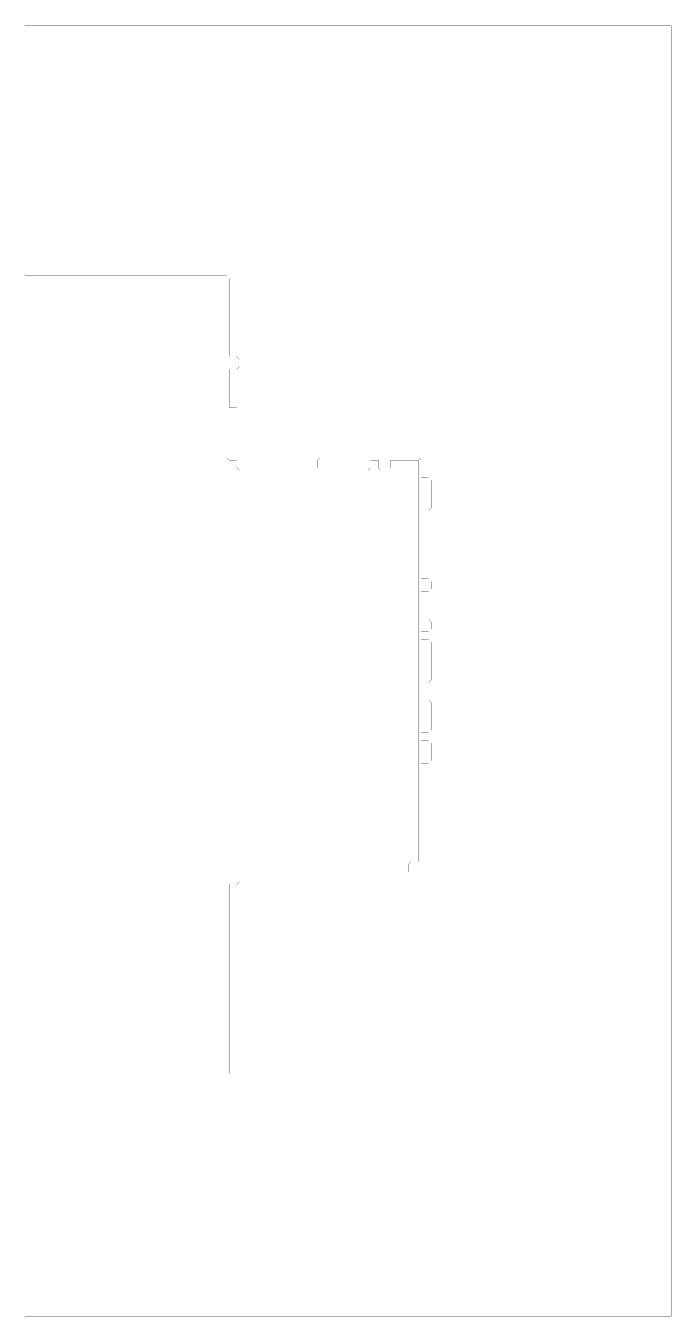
# Model space of a CAD drawing. Header units: metres. Extents: x 0 to 4990, y -4990 to 0.
# Drawn here: x 2495 to 4990, y -4990 to 0 of the extents above; entities that cross this region are included whole.
import ezdxf

# ---------------------------------------------------------------- set-up
doc = ezdxf.new("R2010")
doc.units = ezdxf.units.M
doc.layers.add('conductor', color=1, linetype='Continuous')
doc.layers.add('substrate', color=5, linetype='Continuous')

msp = doc.modelspace()

# ---------------------------------------------------------------- linework, layer by layer
at = {"layer": 'conductor', "const_width": 0.5}
msp.add_lwpolyline([(2490.234375, -4052.734375), (2500, -4052.734375), (2509.765625, -4052.734375), (2519.53125, -4052.734375), (2529.296875, -4052.734375), (2539.0625, -4052.734375), (2548.828125, -4052.734375), (2558.59375, -4052.734375), (2568.359375, -4052.734375), (2578.125, -4052.734375), (2587.890625, -4052.734375), (2597.65625, -4052.734375), (2607.421875, -4052.734375), (2617.1875, -4052.734375), (2626.953125, -4052.734375), (2636.71875, -4052.734375), (2646.484375, -4052.734375), (2656.25, -4052.734375), (2666.015625, -4052.734375), (2675.78125, -4052.734375), (2685.546875, -4052.734375), (2695.3125, -4052.734375), (2705.078125, -4052.734375), (2714.84375, -4052.734375), (2724.609375, -4052.734375), (2734.375, -4052.734375), (2744.140625, -4052.734375), (2753.90625, -4052.734375), (2763.671875, -4052.734375), (2773.4375, -4052.734375), (2783.203125, -4052.734375), (2792.96875, -4052.734375), (2802.734375, -4052.734375), (2812.5, -4052.734375), (2822.265625, -4052.734375), (2832.03125, -4052.734375), (2841.796875, -4052.734375), (2851.5625, -4052.734375), (2861.328125, -4052.734375), (2871.09375, -4052.734375), (2880.859375, -4052.734375), (2890.625, -4052.734375), (2900.390625, -4052.734375), (2910.15625, -4052.734375), (2919.921875, -4052.734375), (2929.6875, -4052.734375), (2939.453125, -4052.734375), (2949.21875, -4052.734375), (2958.984375, -4052.734375), (2968.75, -4052.734375), (2978.515625, -4052.734375), (2988.28125, -4052.734375), (2998.046875, -4052.734375), (3007.8125, -4052.734375), (3017.578125, -4052.734375), (3027.34375, -4052.734375), (3037.109375, -4052.734375), (3046.875, -4052.734375), (3056.640625, -4052.734375), (3066.40625, -4052.734375), (3076.171875, -4052.734375), (3085.9375, -4052.734375), (3095.703125, -4052.734375), (3105.46875, -4052.734375), (3115.234375, -4052.734375), (3125, -4052.734375), (3134.765625, -4052.734375), (3144.53125, -4052.734375), (3154.296875, -4052.734375), (3164.0625, -4052.734375), (3173.828125, -4052.734375), (3183.59375, -4052.734375), (3193.359375, -4052.734375), (3203.125, -4052.734375), (3212.890625, -4052.734375), (3222.65625, -4052.734375), (3232.421875, -4052.734375), (3242.1875, -4052.734375), (3251.953125, -4052.734375), (3261.71875, -4052.734375), (3271.484375, -4052.734375), (3271.484375, -4042.96875), (3271.484375, -4033.203125), (3271.484375, -4023.4375), (3271.484375, -4013.671875), (3271.484375, -4003.90625), (3271.484375, -3994.140625), (3271.484375, -3984.375), (3271.484375, -3974.609375), (3271.484375, -3964.84375), (3271.484375, -3955.078125), (3271.484375, -3945.3125), (3271.484375, -3935.546875), (3271.484375, -3925.78125), (3271.484375, -3916.015625), (3271.484375, -3906.25), (3271.484375, -3896.484375), (3271.484375, -3886.71875), (3271.484375, -3876.953125), (3271.484375, -3867.1875), (3271.484375, -3857.421875), (3271.484375, -3847.65625), (3271.484375, -3837.890625), (3271.484375, -3828.125), (3271.484375, -3818.359375), (3271.484375, -3808.59375), (3271.484375, -3798.828125), (3271.484375, -3789.0625), (3271.484375, -3779.296875), (3271.484375, -3769.53125), (3271.484375, -3759.765625), (3271.484375, -3750), (3271.484375, -3740.234375), (3271.484375, -3730.46875), (3271.484375, -3720.703125), (3271.484375, -3710.9375), (3271.484375, -3701.171875), (3271.484375, -3691.40625), (3271.484375, -3681.640625), (3271.484375, -3671.875), (3271.484375, -3662.109375), (3271.484375, -3652.34375), (3271.484375, -3642.578125), (3271.484375, -3632.8125), (3271.484375, -3623.046875), (3271.484375, -3613.28125), (3271.484375, -3603.515625), (3271.484375, -3593.75), (3271.484375, -3583.984375), (3271.484375, -3574.21875), (3271.484375, -3564.453125), (3271.484375, -3554.6875), (3271.484375, -3544.921875), (3271.484375, -3535.15625), (3271.484375, -3525.390625), (3271.484375, -3515.625), (3271.484375, -3505.859375), (3271.484375, -3496.09375), (3271.484375, -3486.328125), (3271.484375, -3476.5625), (3271.484375, -3466.796875), (3271.484375, -3457.03125), (3271.484375, -3447.265625), (3271.484375, -3437.5), (3271.484375, -3427.734375), (3271.484375, -3417.96875), (3271.484375, -3408.203125), (3271.484375, -3398.4375), (3271.484375, -3388.671875), (3271.484375, -3378.90625), (3271.484375, -3369.140625), (3271.484375, -3359.375), (3271.484375, -3349.609375), (3271.484375, -3339.84375), (3271.484375, -3330.078125), (3271.484375, -3320.3125), (3271.484375, -3310.546875), (3271.484375, -3300.78125), (3271.484375, -3291.015625), (3271.484375, -3281.25), (3281.25, -3271.484375), (3291.015625, -3271.484375), (3300.78125, -3271.484375), (3310.546875, -3271.484375), (3320.3125, -3271.484375), (3330.078125, -3271.484375), (3339.84375, -3271.484375), (3349.609375, -3271.484375), (3359.375, -3271.484375), (3369.140625, -3271.484375), (3378.90625, -3271.484375), (3388.671875, -3271.484375), (3398.4375, -3271.484375), (3408.203125, -3271.484375), (3417.96875, -3271.484375), (3427.734375, -3271.484375), (3437.5, -3271.484375), (3447.265625, -3271.484375), (3457.03125, -3271.484375), (3466.796875, -3271.484375), (3476.5625, -3271.484375), (3486.328125, -3271.484375), (3496.09375, -3271.484375), (3505.859375, -3271.484375), (3515.625, -3271.484375), (3525.390625, -3271.484375), (3535.15625, -3271.484375), (3544.921875, -3271.484375), (3554.6875, -3271.484375), (3564.453125, -3271.484375), (3574.21875, -3271.484375), (3583.984375, -3271.484375), (3593.75, -3271.484375), (3603.515625, -3271.484375), (3613.28125, -3271.484375), (3623.046875, -3271.484375), (3632.8125, -3271.484375), (3642.578125, -3271.484375), (3652.34375, -3271.484375), (3662.109375, -3271.484375), (3671.875, -3271.484375), (3681.640625, -3271.484375), (3691.40625, -3271.484375), (3701.171875, -3271.484375), (3710.9375, -3271.484375), (3720.703125, -3271.484375), (3730.46875, -3271.484375), (3740.234375, -3271.484375), (3750, -3271.484375), (3759.765625, -3271.484375), (3769.53125, -3271.484375), (3779.296875, -3271.484375), (3789.0625, -3271.484375), (3798.828125, -3271.484375), (3808.59375, -3271.484375), (3818.359375, -3271.484375), (3828.125, -3271.484375), (3837.890625, -3271.484375), (3847.65625, -3271.484375), (3857.421875, -3271.484375), (3867.1875, -3271.484375), (3876.953125, -3271.484375), (3886.71875, -3271.484375), (3896.484375, -3271.484375), (3906.25, -3271.484375), (3916.015625, -3271.484375), (3925.78125, -3271.484375), (3935.546875, -3271.484375), (3945.3125, -3271.484375), (3955.078125, -3271.484375), (3964.84375, -3271.484375), (3974.609375, -3271.484375), (3974.609375, -3261.71875), (3974.609375, -3251.953125), (3974.609375, -3242.1875), (3984.375, -3232.421875), (3994.140625, -3232.421875), (4003.90625, -3232.421875), (4013.671875, -3232.421875), (4013.671875, -3222.65625), (4013.671875, -3212.890625), (4013.671875, -3203.125), (4013.671875, -3193.359375), (4013.671875, -3183.59375), (4013.671875, -3173.828125), (4013.671875, -3164.0625), (4013.671875, -3154.296875), (4013.671875, -3144.53125), (4013.671875, -3134.765625), (4013.671875, -3125), (4013.671875, -3115.234375), (4013.671875, -3105.46875), (4013.671875, -3095.703125), (4013.671875, -3085.9375), (4013.671875, -3076.171875), (4013.671875, -3066.40625), (4013.671875, -3056.640625), (4013.671875, -3046.875), (4013.671875, -3037.109375), (4013.671875, -3027.34375), (4013.671875, -3017.578125), (4013.671875, -3007.8125), (4013.671875, -2998.046875), (4013.671875, -2988.28125), (4013.671875, -2978.515625), (4013.671875, -2968.75), (4013.671875, -2958.984375), (4013.671875, -2949.21875), (4013.671875, -2939.453125), (4013.671875, -2929.6875), (4013.671875, -2919.921875), (4013.671875, -2910.15625), (4013.671875, -2900.390625), (4013.671875, -2890.625), (4013.671875, -2880.859375), (4013.671875, -2871.09375), (4013.671875, -2861.328125), (4013.671875, -2851.5625), (4013.671875, -2841.796875), (4013.671875, -2832.03125), (4013.671875, -2822.265625), (4013.671875, -2812.5), (4013.671875, -2802.734375), (4013.671875, -2792.96875), (4013.671875, -2783.203125), (4013.671875, -2773.4375), (4013.671875, -2763.671875), (4013.671875, -2753.90625), (4013.671875, -2744.140625), (4013.671875, -2734.375), (4013.671875, -2724.609375), (4013.671875, -2714.84375), (4013.671875, -2705.078125), (4013.671875, -2695.3125), (4013.671875, -2685.546875), (4013.671875, -2675.78125), (4013.671875, -2666.015625), (4013.671875, -2656.25), (4013.671875, -2646.484375), (4013.671875, -2636.71875), (4013.671875, -2626.953125), (4013.671875, -2617.1875), (4013.671875, -2607.421875), (4013.671875, -2597.65625), (4013.671875, -2587.890625), (4013.671875, -2578.125), (4013.671875, -2568.359375), (4013.671875, -2558.59375), (4013.671875, -2548.828125), (4013.671875, -2539.0625), (4013.671875, -2529.296875), (4013.671875, -2519.53125), (4013.671875, -2509.765625), (4013.671875, -2500), (4013.671875, -2490.234375), (4013.671875, -2480.46875), (4013.671875, -2470.703125), (4013.671875, -2460.9375), (4013.671875, -2451.171875), (4013.671875, -2441.40625), (4013.671875, -2431.640625), (4013.671875, -2421.875), (4013.671875, -2412.109375), (4013.671875, -2402.34375), (4013.671875, -2392.578125), (4013.671875, -2382.8125), (4013.671875, -2373.046875), (4013.671875, -2363.28125), (4013.671875, -2353.515625), (4013.671875, -2343.75), (4013.671875, -2333.984375), (4013.671875, -2324.21875), (4013.671875, -2314.453125), (4013.671875, -2304.6875), (4013.671875, -2294.921875), (4013.671875, -2285.15625), (4013.671875, -2275.390625), (4013.671875, -2265.625), (4013.671875, -2255.859375), (4013.671875, -2246.09375), (4013.671875, -2236.328125), (4013.671875, -2226.5625), (4013.671875, -2216.796875), (4013.671875, -2207.03125), (4013.671875, -2197.265625), (4013.671875, -2187.5), (4013.671875, -2177.734375), (4013.671875, -2167.96875), (4013.671875, -2158.203125), (4013.671875, -2148.4375), (4013.671875, -2138.671875), (4013.671875, -2128.90625), (4013.671875, -2119.140625), (4013.671875, -2109.375), (4013.671875, -2099.609375), (4013.671875, -2089.84375), (4013.671875, -2080.078125), (4013.671875, -2070.3125), (4013.671875, -2060.546875), (4013.671875, -2050.78125), (4013.671875, -2041.015625), (4013.671875, -2031.25), (4013.671875, -2021.484375), (4013.671875, -2011.71875), (4013.671875, -2001.953125), (4013.671875, -1992.1875), (4013.671875, -1982.421875), (4013.671875, -1972.65625), (4013.671875, -1962.890625), (4013.671875, -1953.125), (4013.671875, -1943.359375), (4013.671875, -1933.59375), (4013.671875, -1923.828125), (4013.671875, -1914.0625), (4013.671875, -1904.296875), (4013.671875, -1894.53125), (4013.671875, -1884.765625), (4013.671875, -1875), (4013.671875, -1865.234375), (4013.671875, -1855.46875), (4013.671875, -1845.703125), (4013.671875, -1835.9375), (4013.671875, -1826.171875), (4013.671875, -1816.40625), (4013.671875, -1806.640625), (4013.671875, -1796.875), (4013.671875, -1787.109375), (4013.671875, -1777.34375), (4013.671875, -1767.578125), (4013.671875, -1757.8125), (4013.671875, -1748.046875), (4013.671875, -1738.28125), (4013.671875, -1728.515625), (4013.671875, -1718.75), (4013.671875, -1708.984375), (4013.671875, -1699.21875), (4013.671875, -1689.453125), (4013.671875, -1679.6875), (4003.90625, -1679.6875), (3994.140625, -1679.6875), (3984.375, -1679.6875), (3974.609375, -1679.6875), (3964.84375, -1679.6875), (3955.078125, -1679.6875), (3945.3125, -1679.6875), (3935.546875, -1679.6875), (3925.78125, -1679.6875), (3916.015625, -1679.6875), (3906.25, -1679.6875), (3906.25, -1689.453125), (3906.25, -1699.21875), (3906.25, -1708.984375), (3896.484375, -1718.75), (3886.71875, -1718.75), (3876.953125, -1718.75), (3867.1875, -1718.75), (3857.421875, -1708.984375), (3857.421875, -1699.21875), (3857.421875, -1689.453125), (3857.421875, -1679.6875), (3847.65625, -1679.6875), (3837.890625, -1679.6875), (3828.125, -1679.6875), (3828.125, -1689.453125), (3828.125, -1699.21875), (3828.125, -1708.984375), (3818.359375, -1718.75), (3808.59375, -1718.75), (3798.828125, -1718.75), (3789.0625, -1718.75), (3779.296875, -1718.75), (3769.53125, -1718.75), (3759.765625, -1718.75), (3750, -1718.75), (3740.234375, -1718.75), (3730.46875, -1718.75), (3720.703125, -1718.75), (3710.9375, -1718.75), (3701.171875, -1718.75), (3691.40625, -1718.75), (3681.640625, -1718.75), (3671.875, -1718.75), (3662.109375, -1718.75), (3652.34375, -1718.75), (3642.578125, -1718.75), (3632.8125, -1718.75), (3623.046875, -1718.75), (3613.28125, -1718.75), (3603.515625, -1718.75), (3593.75, -1718.75), (3583.984375, -1718.75), (3574.21875, -1718.75), (3564.453125, -1718.75), (3554.6875, -1718.75), (3544.921875, -1718.75), (3535.15625, -1718.75), (3525.390625, -1718.75), (3515.625, -1718.75), (3505.859375, -1718.75), (3496.09375, -1718.75), (3486.328125, -1718.75), (3476.5625, -1718.75), (3466.796875, -1718.75), (3457.03125, -1718.75), (3447.265625, -1718.75), (3437.5, -1718.75), (3427.734375, -1718.75), (3417.96875, -1718.75), (3408.203125, -1718.75), (3398.4375, -1718.75), (3388.671875, -1718.75), (3378.90625, -1718.75), (3369.140625, -1718.75), (3359.375, -1718.75), (3349.609375, -1718.75), (3339.84375, -1718.75), (3330.078125, -1718.75), (3320.3125, -1718.75), (3310.546875, -1708.984375), (3310.546875, -1699.21875), (3310.546875, -1689.453125), (3310.546875, -1679.6875), (3300.78125, -1679.6875), (3291.015625, -1679.6875), (3281.25, -1679.6875), (3271.484375, -1669.921875), (3271.484375, -1660.15625), (3271.484375, -1650.390625), (3271.484375, -1640.625), (3271.484375, -1630.859375), (3271.484375, -1621.09375), (3271.484375, -1611.328125), (3271.484375, -1601.5625), (3271.484375, -1591.796875), (3271.484375, -1582.03125), (3271.484375, -1572.265625), (3271.484375, -1562.5), (3271.484375, -1552.734375), (3271.484375, -1542.96875), (3271.484375, -1533.203125), (3271.484375, -1523.4375), (3271.484375, -1513.671875), (3271.484375, -1503.90625), (3271.484375, -1494.140625), (3271.484375, -1484.375), (3271.484375, -1474.609375), (3271.484375, -1464.84375), (3271.484375, -1455.078125), (3271.484375, -1445.3125), (3271.484375, -1435.546875), (3271.484375, -1425.78125), (3271.484375, -1416.015625), (3271.484375, -1406.25), (3271.484375, -1396.484375), (3271.484375, -1386.71875), (3271.484375, -1376.953125), (3271.484375, -1367.1875), (3271.484375, -1357.421875), (3271.484375, -1347.65625), (3271.484375, -1337.890625), (3271.484375, -1328.125), (3271.484375, -1318.359375), (3271.484375, -1308.59375), (3271.484375, -1298.828125), (3271.484375, -1289.0625), (3271.484375, -1279.296875), (3271.484375, -1269.53125), (3271.484375, -1259.765625), (3271.484375, -1250), (3271.484375, -1240.234375), (3271.484375, -1230.46875), (3271.484375, -1220.703125), (3271.484375, -1210.9375), (3271.484375, -1201.171875), (3271.484375, -1191.40625), (3271.484375, -1181.640625), (3271.484375, -1171.875), (3271.484375, -1162.109375), (3271.484375, -1152.34375), (3271.484375, -1142.578125), (3271.484375, -1132.8125), (3271.484375, -1123.046875), (3271.484375, -1113.28125), (3271.484375, -1103.515625), (3271.484375, -1093.75), (3271.484375, -1083.984375), (3271.484375, -1074.21875), (3271.484375, -1064.453125), (3271.484375, -1054.6875), (3271.484375, -1044.921875), (3271.484375, -1035.15625), (3271.484375, -1025.390625), (3271.484375, -1015.625), (3271.484375, -1005.859375), (3271.484375, -996.09375), (3271.484375, -986.328125), (3271.484375, -976.5625), (3261.71875, -976.5625), (3251.953125, -976.5625), (3242.1875, -976.5625), (3232.421875, -976.5625), (3222.65625, -976.5625), (3212.890625, -976.5625), (3203.125, -976.5625), (3193.359375, -976.5625), (3183.59375, -976.5625), (3173.828125, -976.5625), (3164.0625, -976.5625), (3154.296875, -976.5625), (3144.53125, -976.5625), (3134.765625, -976.5625), (3125, -976.5625), (3115.234375, -976.5625), (3105.46875, -976.5625), (3095.703125, -976.5625), (3085.9375, -976.5625), (3076.171875, -976.5625), (3066.40625, -976.5625), (3056.640625, -976.5625), (3046.875, -976.5625), (3037.109375, -976.5625), (3027.34375, -976.5625), (3017.578125, -976.5625), (3007.8125, -976.5625), (2998.046875, -976.5625), (2988.28125, -976.5625), (2978.515625, -976.5625), (2968.75, -976.5625), (2958.984375, -976.5625), (2949.21875, -976.5625), (2939.453125, -976.5625), (2929.6875, -976.5625), (2919.921875, -976.5625), (2910.15625, -976.5625), (2900.390625, -976.5625), (2890.625, -976.5625), (2880.859375, -976.5625), (2871.09375, -976.5625), (2861.328125, -976.5625), (2851.5625, -976.5625), (2841.796875, -976.5625), (2832.03125, -976.5625), (2822.265625, -976.5625), (2812.5, -976.5625), (2802.734375, -976.5625), (2792.96875, -976.5625), (2783.203125, -976.5625), (2773.4375, -976.5625), (2763.671875, -976.5625), (2753.90625, -976.5625), (2744.140625, -976.5625), (2734.375, -976.5625), (2724.609375, -976.5625), (2714.84375, -976.5625), (2705.078125, -976.5625), (2695.3125, -976.5625), (2685.546875, -976.5625), (2675.78125, -976.5625), (2666.015625, -976.5625), (2656.25, -976.5625), (2646.484375, -976.5625), (2636.71875, -976.5625), (2626.953125, -976.5625), (2617.1875, -976.5625), (2607.421875, -976.5625), (2597.65625, -976.5625), (2587.890625, -976.5625), (2578.125, -976.5625), (2568.359375, -976.5625), (2558.59375, -976.5625), (2548.828125, -976.5625), (2539.0625, -976.5625), (2529.296875, -976.5625), (2519.53125, -976.5625), (2509.765625, -976.5625), (2500, -976.5625), (2490.234375, -976.5625)], dxfattribs=at)
at = {"layer": 'substrate', "const_width": 0.5}
for points in [[(2490.234375, -4990.234375), (2500, -4990.234375), (2509.765625, -4990.234375), (2519.53125, -4990.234375), (2529.296875, -4990.234375), (2539.0625, -4990.234375), (2548.828125, -4990.234375), (2558.59375, -4990.234375), (2568.359375, -4990.234375), (2578.125, -4990.234375), (2587.890625, -4990.234375), (2597.65625, -4990.234375), (2607.421875, -4990.234375), (2617.1875, -4990.234375), (2626.953125, -4990.234375), (2636.71875, -4990.234375), (2646.484375, -4990.234375), (2656.25, -4990.234375), (2666.015625, -4990.234375), (2675.78125, -4990.234375), (2685.546875, -4990.234375), (2695.3125, -4990.234375), (2705.078125, -4990.234375), (2714.84375, -4990.234375), (2724.609375, -4990.234375), (2734.375, -4990.234375), (2744.140625, -4990.234375), (2753.90625, -4990.234375), (2763.671875, -4990.234375), (2773.4375, -4990.234375), (2783.203125, -4990.234375), (2792.96875, -4990.234375), (2802.734375, -4990.234375), (2812.5, -4990.234375), (2822.265625, -4990.234375), (2832.03125, -4990.234375), (2841.796875, -4990.234375), (2851.5625, -4990.234375), (2861.328125, -4990.234375), (2871.09375, -4990.234375), (2880.859375, -4990.234375), (2890.625, -4990.234375), (2900.390625, -4990.234375), (2910.15625, -4990.234375), (2919.921875, -4990.234375), (2929.6875, -4990.234375), (2939.453125, -4990.234375), (2949.21875, -4990.234375), (2958.984375, -4990.234375), (2968.75, -4990.234375), (2978.515625, -4990.234375), (2988.28125, -4990.234375), (2998.046875, -4990.234375), (3007.8125, -4990.234375), (3017.578125, -4990.234375), (3027.34375, -4990.234375), (3037.109375, -4990.234375), (3046.875, -4990.234375), (3056.640625, -4990.234375), (3066.40625, -4990.234375), (3076.171875, -4990.234375), (3085.9375, -4990.234375), (3095.703125, -4990.234375), (3105.46875, -4990.234375), (3115.234375, -4990.234375), (3125, -4990.234375), (3134.765625, -4990.234375), (3144.53125, -4990.234375), (3154.296875, -4990.234375), (3164.0625, -4990.234375), (3173.828125, -4990.234375), (3183.59375, -4990.234375), (3193.359375, -4990.234375), (3203.125, -4990.234375), (3212.890625, -4990.234375), (3222.65625, -4990.234375), (3232.421875, -4990.234375), (3242.1875, -4990.234375), (3251.953125, -4990.234375), (3261.71875, -4990.234375), (3271.484375, -4990.234375), (3281.25, -4990.234375), (3291.015625, -4990.234375), (3300.78125, -4990.234375), (3310.546875, -4990.234375), (3320.3125, -4990.234375), (3330.078125, -4990.234375), (3339.84375, -4990.234375), (3349.609375, -4990.234375), (3359.375, -4990.234375), (3369.140625, -4990.234375), (3378.90625, -4990.234375), (3388.671875, -4990.234375), (3398.4375, -4990.234375), (3408.203125, -4990.234375), (3417.96875, -4990.234375), (3427.734375, -4990.234375), (3437.5, -4990.234375), (3447.265625, -4990.234375), (3457.03125, -4990.234375), (3466.796875, -4990.234375), (3476.5625, -4990.234375), (3486.328125, -4990.234375), (3496.09375, -4990.234375), (3505.859375, -4990.234375), (3515.625, -4990.234375), (3525.390625, -4990.234375), (3535.15625, -4990.234375), (3544.921875, -4990.234375), (3554.6875, -4990.234375), (3564.453125, -4990.234375), (3574.21875, -4990.234375), (3583.984375, -4990.234375), (3593.75, -4990.234375), (3603.515625, -4990.234375), (3613.28125, -4990.234375), (3623.046875, -4990.234375), (3632.8125, -4990.234375), (3642.578125, -4990.234375), (3652.34375, -4990.234375), (3662.109375, -4990.234375), (3671.875, -4990.234375), (3681.640625, -4990.234375), (3691.40625, -4990.234375), (3701.171875, -4990.234375), (3710.9375, -4990.234375), (3720.703125, -4990.234375), (3730.46875, -4990.234375), (3740.234375, -4990.234375), (3750, -4990.234375), (3759.765625, -4990.234375), (3769.53125, -4990.234375), (3779.296875, -4990.234375), (3789.0625, -4990.234375), (3798.828125, -4990.234375), (3808.59375, -4990.234375), (3818.359375, -4990.234375), (3828.125, -4990.234375), (3837.890625, -4990.234375), (3847.65625, -4990.234375), (3857.421875, -4990.234375), (3867.1875, -4990.234375), (3876.953125, -4990.234375), (3886.71875, -4990.234375), (3896.484375, -4990.234375), (3906.25, -4990.234375), (3916.015625, -4990.234375), (3925.78125, -4990.234375), (3935.546875, -4990.234375), (3945.3125, -4990.234375), (3955.078125, -4990.234375), (3964.84375, -4990.234375), (3974.609375, -4990.234375), (3984.375, -4990.234375), (3994.140625, -4990.234375), (4003.90625, -4990.234375), (4013.671875, -4990.234375), (4023.4375, -4990.234375), (4033.203125, -4990.234375), (4042.96875, -4990.234375), (4052.734375, -4990.234375), (4062.5, -4990.234375), (4072.265625, -4990.234375), (4082.03125, -4990.234375), (4091.796875, -4990.234375), (4101.5625, -4990.234375), (4111.328125, -4990.234375), (4121.09375, -4990.234375), (4130.859375, -4990.234375), (4140.625, -4990.234375), (4150.390625, -4990.234375), (4160.15625, -4990.234375), (4169.921875, -4990.234375), (4179.6875, -4990.234375), (4189.453125, -4990.234375), (4199.21875, -4990.234375), (4208.984375, -4990.234375), (4218.75, -4990.234375), (4228.515625, -4990.234375), (4238.28125, -4990.234375), (4248.046875, -4990.234375), (4257.8125, -4990.234375), (4267.578125, -4990.234375), (4277.34375, -4990.234375), (4287.109375, -4990.234375), (4296.875, -4990.234375), (4306.640625, -4990.234375), (4316.40625, -4990.234375), (4326.171875, -4990.234375), (4335.9375, -4990.234375), (4345.703125, -4990.234375), (4355.46875, -4990.234375), (4365.234375, -4990.234375), (4375, -4990.234375), (4384.765625, -4990.234375), (4394.53125, -4990.234375), (4404.296875, -4990.234375), (4414.0625, -4990.234375), (4423.828125, -4990.234375), (4433.59375, -4990.234375), (4443.359375, -4990.234375), (4453.125, -4990.234375), (4462.890625, -4990.234375), (4472.65625, -4990.234375), (4482.421875, -4990.234375), (4492.1875, -4990.234375), (4501.953125, -4990.234375), (4511.71875, -4990.234375), (4521.484375, -4990.234375), (4531.25, -4990.234375), (4541.015625, -4990.234375), (4550.78125, -4990.234375), (4560.546875, -4990.234375), (4570.3125, -4990.234375), (4580.078125, -4990.234375), (4589.84375, -4990.234375), (4599.609375, -4990.234375), (4609.375, -4990.234375), (4619.140625, -4990.234375), (4628.90625, -4990.234375), (4638.671875, -4990.234375), (4648.4375, -4990.234375), (4658.203125, -4990.234375), (4667.96875, -4990.234375), (4677.734375, -4990.234375), (4687.5, -4990.234375), (4697.265625, -4990.234375), (4707.03125, -4990.234375), (4716.796875, -4990.234375), (4726.5625, -4990.234375), (4736.328125, -4990.234375), (4746.09375, -4990.234375), (4755.859375, -4990.234375), (4765.625, -4990.234375), (4775.390625, -4990.234375), (4785.15625, -4990.234375), (4794.921875, -4990.234375), (4804.6875, -4990.234375), (4814.453125, -4990.234375), (4824.21875, -4990.234375), (4833.984375, -4990.234375), (4843.75, -4990.234375), (4853.515625, -4990.234375), (4863.28125, -4990.234375), (4873.046875, -4990.234375), (4882.8125, -4990.234375), (4892.578125, -4990.234375), (4902.34375, -4990.234375), (4912.109375, -4990.234375), (4921.875, -4990.234375), (4931.640625, -4990.234375), (4941.40625, -4990.234375), (4951.171875, -4990.234375), (4960.9375, -4990.234375), (4970.703125, -4990.234375), (4980.46875, -4990.234375), (4990.234375, -4990.234375), (4990.234375, -4980.46875), (4990.234375, -4970.703125), (4990.234375, -4960.9375), (4990.234375, -4951.171875), (4990.234375, -4941.40625), (4990.234375, -4931.640625), (4990.234375, -4921.875), (4990.234375, -4912.109375), (4990.234375, -4902.34375), (4990.234375, -4892.578125), (4990.234375, -4882.8125), (4990.234375, -4873.046875), (4990.234375, -4863.28125), (4990.234375, -4853.515625), (4990.234375, -4843.75), (4990.234375, -4833.984375), (4990.234375, -4824.21875), (4990.234375, -4814.453125), (4990.234375, -4804.6875), (4990.234375, -4794.921875), (4990.234375, -4785.15625), (4990.234375, -4775.390625), (4990.234375, -4765.625), (4990.234375, -4755.859375), (4990.234375, -4746.09375), (4990.234375, -4736.328125), (4990.234375, -4726.5625), (4990.234375, -4716.796875), (4990.234375, -4707.03125), (4990.234375, -4697.265625), (4990.234375, -4687.5), (4990.234375, -4677.734375), (4990.234375, -4667.96875), (4990.234375, -4658.203125), (4990.234375, -4648.4375), (4990.234375, -4638.671875), (4990.234375, -4628.90625), (4990.234375, -4619.140625), (4990.234375, -4609.375), (4990.234375, -4599.609375), (4990.234375, -4589.84375), (4990.234375, -4580.078125), (4990.234375, -4570.3125), (4990.234375, -4560.546875), (4990.234375, -4550.78125), (4990.234375, -4541.015625), (4990.234375, -4531.25), (4990.234375, -4521.484375), (4990.234375, -4511.71875), (4990.234375, -4501.953125), (4990.234375, -4492.1875), (4990.234375, -4482.421875), (4990.234375, -4472.65625), (4990.234375, -4462.890625), (4990.234375, -4453.125), (4990.234375, -4443.359375), (4990.234375, -4433.59375), (4990.234375, -4423.828125), (4990.234375, -4414.0625), (4990.234375, -4404.296875), (4990.234375, -4394.53125), (4990.234375, -4384.765625), (4990.234375, -4375), (4990.234375, -4365.234375), (4990.234375, -4355.46875), (4990.234375, -4345.703125), (4990.234375, -4335.9375), (4990.234375, -4326.171875), (4990.234375, -4316.40625), (4990.234375, -4306.640625), (4990.234375, -4296.875), (4990.234375, -4287.109375), (4990.234375, -4277.34375), (4990.234375, -4267.578125), (4990.234375, -4257.8125), (4990.234375, -4248.046875), (4990.234375, -4238.28125), (4990.234375, -4228.515625), (4990.234375, -4218.75), (4990.234375, -4208.984375), (4990.234375, -4199.21875), (4990.234375, -4189.453125), (4990.234375, -4179.6875), (4990.234375, -4169.921875), (4990.234375, -4160.15625), (4990.234375, -4150.390625), (4990.234375, -4140.625), (4990.234375, -4130.859375), (4990.234375, -4121.09375), (4990.234375, -4111.328125), (4990.234375, -4101.5625), (4990.234375, -4091.796875), (4990.234375, -4082.03125), (4990.234375, -4072.265625), (4990.234375, -4062.5), (4990.234375, -4052.734375), (4990.234375, -4042.96875), (4990.234375, -4033.203125), (4990.234375, -4023.4375), (4990.234375, -4013.671875), (4990.234375, -4003.90625), (4990.234375, -3994.140625), (4990.234375, -3984.375), (4990.234375, -3974.609375), (4990.234375, -3964.84375), (4990.234375, -3955.078125), (4990.234375, -3945.3125), (4990.234375, -3935.546875), (4990.234375, -3925.78125), (4990.234375, -3916.015625), (4990.234375, -3906.25), (4990.234375, -3896.484375), (4990.234375, -3886.71875), (4990.234375, -3876.953125), (4990.234375, -3867.1875), (4990.234375, -3857.421875), (4990.234375, -3847.65625), (4990.234375, -3837.890625), (4990.234375, -3828.125), (4990.234375, -3818.359375), (4990.234375, -3808.59375), (4990.234375, -3798.828125), (4990.234375, -3789.0625), (4990.234375, -3779.296875), (4990.234375, -3769.53125), (4990.234375, -3759.765625), (4990.234375, -3750), (4990.234375, -3740.234375), (4990.234375, -3730.46875), (4990.234375, -3720.703125), (4990.234375, -3710.9375), (4990.234375, -3701.171875), (4990.234375, -3691.40625), (4990.234375, -3681.640625), (4990.234375, -3671.875), (4990.234375, -3662.109375), (4990.234375, -3652.34375), (4990.234375, -3642.578125), (4990.234375, -3632.8125), (4990.234375, -3623.046875), (4990.234375, -3613.28125), (4990.234375, -3603.515625), (4990.234375, -3593.75), (4990.234375, -3583.984375), (4990.234375, -3574.21875), (4990.234375, -3564.453125), (4990.234375, -3554.6875), (4990.234375, -3544.921875), (4990.234375, -3535.15625), (4990.234375, -3525.390625), (4990.234375, -3515.625), (4990.234375, -3505.859375), (4990.234375, -3496.09375), (4990.234375, -3486.328125), (4990.234375, -3476.5625), (4990.234375, -3466.796875), (4990.234375, -3457.03125), (4990.234375, -3447.265625), (4990.234375, -3437.5), (4990.234375, -3427.734375), (4990.234375, -3417.96875), (4990.234375, -3408.203125), (4990.234375, -3398.4375), (4990.234375, -3388.671875), (4990.234375, -3378.90625), (4990.234375, -3369.140625), (4990.234375, -3359.375), (4990.234375, -3349.609375), (4990.234375, -3339.84375), (4990.234375, -3330.078125), (4990.234375, -3320.3125), (4990.234375, -3310.546875), (4990.234375, -3300.78125), (4990.234375, -3291.015625), (4990.234375, -3281.25), (4990.234375, -3271.484375), (4990.234375, -3261.71875), (4990.234375, -3251.953125), (4990.234375, -3242.1875), (4990.234375, -3232.421875), (4990.234375, -3222.65625), (4990.234375, -3212.890625), (4990.234375, -3203.125), (4990.234375, -3193.359375), (4990.234375, -3183.59375), (4990.234375, -3173.828125), (4990.234375, -3164.0625), (4990.234375, -3154.296875), (4990.234375, -3144.53125), (4990.234375, -3134.765625), (4990.234375, -3125), (4990.234375, -3115.234375), (4990.234375, -3105.46875), (4990.234375, -3095.703125), (4990.234375, -3085.9375), (4990.234375, -3076.171875), (4990.234375, -3066.40625), (4990.234375, -3056.640625), (4990.234375, -3046.875), (4990.234375, -3037.109375), (4990.234375, -3027.34375), (4990.234375, -3017.578125), (4990.234375, -3007.8125), (4990.234375, -2998.046875), (4990.234375, -2988.28125), (4990.234375, -2978.515625), (4990.234375, -2968.75), (4990.234375, -2958.984375), (4990.234375, -2949.21875), (4990.234375, -2939.453125), (4990.234375, -2929.6875), (4990.234375, -2919.921875), (4990.234375, -2910.15625), (4990.234375, -2900.390625), (4990.234375, -2890.625), (4990.234375, -2880.859375), (4990.234375, -2871.09375), (4990.234375, -2861.328125), (4990.234375, -2851.5625), (4990.234375, -2841.796875), (4990.234375, -2832.03125), (4990.234375, -2822.265625), (4990.234375, -2812.5), (4990.234375, -2802.734375), (4990.234375, -2792.96875), (4990.234375, -2783.203125), (4990.234375, -2773.4375), (4990.234375, -2763.671875), (4990.234375, -2753.90625), (4990.234375, -2744.140625), (4990.234375, -2734.375), (4990.234375, -2724.609375), (4990.234375, -2714.84375), (4990.234375, -2705.078125), (4990.234375, -2695.3125), (4990.234375, -2685.546875), (4990.234375, -2675.78125), (4990.234375, -2666.015625), (4990.234375, -2656.25), (4990.234375, -2646.484375), (4990.234375, -2636.71875), (4990.234375, -2626.953125), (4990.234375, -2617.1875), (4990.234375, -2607.421875), (4990.234375, -2597.65625), (4990.234375, -2587.890625), (4990.234375, -2578.125), (4990.234375, -2568.359375), (4990.234375, -2558.59375), (4990.234375, -2548.828125), (4990.234375, -2539.0625), (4990.234375, -2529.296875), (4990.234375, -2519.53125), (4990.234375, -2509.765625), (4990.234375, -2500), (4990.234375, -2490.234375), (4990.234375, -2480.46875), (4990.234375, -2470.703125), (4990.234375, -2460.9375), (4990.234375, -2451.171875), (4990.234375, -2441.40625), (4990.234375, -2431.640625), (4990.234375, -2421.875), (4990.234375, -2412.109375), (4990.234375, -2402.34375), (4990.234375, -2392.578125), (4990.234375, -2382.8125), (4990.234375, -2373.046875), (4990.234375, -2363.28125), (4990.234375, -2353.515625), (4990.234375, -2343.75), (4990.234375, -2333.984375), (4990.234375, -2324.21875), (4990.234375, -2314.453125), (4990.234375, -2304.6875), (4990.234375, -2294.921875), (4990.234375, -2285.15625), (4990.234375, -2275.390625), (4990.234375, -2265.625), (4990.234375, -2255.859375), (4990.234375, -2246.09375), (4990.234375, -2236.328125), (4990.234375, -2226.5625), (4990.234375, -2216.796875), (4990.234375, -2207.03125), (4990.234375, -2197.265625), (4990.234375, -2187.5), (4990.234375, -2177.734375), (4990.234375, -2167.96875), (4990.234375, -2158.203125), (4990.234375, -2148.4375), (4990.234375, -2138.671875), (4990.234375, -2128.90625), (4990.234375, -2119.140625), (4990.234375, -2109.375), (4990.234375, -2099.609375), (4990.234375, -2089.84375), (4990.234375, -2080.078125), (4990.234375, -2070.3125), (4990.234375, -2060.546875), (4990.234375, -2050.78125), (4990.234375, -2041.015625), (4990.234375, -2031.25), (4990.234375, -2021.484375), (4990.234375, -2011.71875), (4990.234375, -2001.953125), (4990.234375, -1992.1875), (4990.234375, -1982.421875), (4990.234375, -1972.65625), (4990.234375, -1962.890625), (4990.234375, -1953.125), (4990.234375, -1943.359375), (4990.234375, -1933.59375), (4990.234375, -1923.828125), (4990.234375, -1914.0625), (4990.234375, -1904.296875), (4990.234375, -1894.53125), (4990.234375, -1884.765625), (4990.234375, -1875), (4990.234375, -1865.234375), (4990.234375, -1855.46875), (4990.234375, -1845.703125), (4990.234375, -1835.9375), (4990.234375, -1826.171875), (4990.234375, -1816.40625), (4990.234375, -1806.640625), (4990.234375, -1796.875), (4990.234375, -1787.109375), (4990.234375, -1777.34375), (4990.234375, -1767.578125), (4990.234375, -1757.8125), (4990.234375, -1748.046875), (4990.234375, -1738.28125), (4990.234375, -1728.515625), (4990.234375, -1718.75), (4990.234375, -1708.984375), (4990.234375, -1699.21875), (4990.234375, -1689.453125), (4990.234375, -1679.6875), (4990.234375, -1669.921875), (4990.234375, -1660.15625), (4990.234375, -1650.390625), (4990.234375, -1640.625), (4990.234375, -1630.859375), (4990.234375, -1621.09375), (4990.234375, -1611.328125), (4990.234375, -1601.5625), (4990.234375, -1591.796875), (4990.234375, -1582.03125), (4990.234375, -1572.265625), (4990.234375, -1562.5), (4990.234375, -1552.734375), (4990.234375, -1542.96875), (4990.234375, -1533.203125), (4990.234375, -1523.4375), (4990.234375, -1513.671875), (4990.234375, -1503.90625), (4990.234375, -1494.140625), (4990.234375, -1484.375), (4990.234375, -1474.609375), (4990.234375, -1464.84375), (4990.234375, -1455.078125), (4990.234375, -1445.3125), (4990.234375, -1435.546875), (4990.234375, -1425.78125), (4990.234375, -1416.015625), (4990.234375, -1406.25), (4990.234375, -1396.484375), (4990.234375, -1386.71875), (4990.234375, -1376.953125), (4990.234375, -1367.1875), (4990.234375, -1357.421875), (4990.234375, -1347.65625), (4990.234375, -1337.890625), (4990.234375, -1328.125), (4990.234375, -1318.359375), (4990.234375, -1308.59375), (4990.234375, -1298.828125), (4990.234375, -1289.0625), (4990.234375, -1279.296875), (4990.234375, -1269.53125), (4990.234375, -1259.765625), (4990.234375, -1250), (4990.234375, -1240.234375), (4990.234375, -1230.46875), (4990.234375, -1220.703125), (4990.234375, -1210.9375), (4990.234375, -1201.171875), (4990.234375, -1191.40625), (4990.234375, -1181.640625), (4990.234375, -1171.875), (4990.234375, -1162.109375), (4990.234375, -1152.34375), (4990.234375, -1142.578125), (4990.234375, -1132.8125), (4990.234375, -1123.046875), (4990.234375, -1113.28125), (4990.234375, -1103.515625), (4990.234375, -1093.75), (4990.234375, -1083.984375), (4990.234375, -1074.21875), (4990.234375, -1064.453125), (4990.234375, -1054.6875), (4990.234375, -1044.921875), (4990.234375, -1035.15625), (4990.234375, -1025.390625), (4990.234375, -1015.625), (4990.234375, -1005.859375), (4990.234375, -996.09375), (4990.234375, -986.328125), (4990.234375, -976.5625), (4990.234375, -966.796875), (4990.234375, -957.03125), (4990.234375, -947.265625), (4990.234375, -937.5), (4990.234375, -927.734375), (4990.234375, -917.96875), (4990.234375, -908.203125), (4990.234375, -898.4375), (4990.234375, -888.671875), (4990.234375, -878.90625), (4990.234375, -869.140625), (4990.234375, -859.375), (4990.234375, -849.609375), (4990.234375, -839.84375), (4990.234375, -830.078125), (4990.234375, -820.3125), (4990.234375, -810.546875), (4990.234375, -800.78125), (4990.234375, -791.015625), (4990.234375, -781.25), (4990.234375, -771.484375), (4990.234375, -761.71875), (4990.234375, -751.953125), (4990.234375, -742.1875), (4990.234375, -732.421875), (4990.234375, -722.65625), (4990.234375, -712.890625), (4990.234375, -703.125), (4990.234375, -693.359375), (4990.234375, -683.59375), (4990.234375, -673.828125), (4990.234375, -664.0625), (4990.234375, -654.296875), (4990.234375, -644.53125), (4990.234375, -634.765625), (4990.234375, -625), (4990.234375, -615.234375), (4990.234375, -605.46875), (4990.234375, -595.703125), (4990.234375, -585.9375), (4990.234375, -576.171875), (4990.234375, -566.40625), (4990.234375, -556.640625), (4990.234375, -546.875), (4990.234375, -537.109375), (4990.234375, -527.34375), (4990.234375, -517.578125), (4990.234375, -507.8125), (4990.234375, -498.046875), (4990.234375, -488.28125), (4990.234375, -478.515625), (4990.234375, -468.75), (4990.234375, -458.984375), (4990.234375, -449.21875), (4990.234375, -439.453125), (4990.234375, -429.6875), (4990.234375, -419.921875), (4990.234375, -410.15625), (4990.234375, -400.390625), (4990.234375, -390.625), (4990.234375, -380.859375), (4990.234375, -371.09375), (4990.234375, -361.328125), (4990.234375, -351.5625), (4990.234375, -341.796875), (4990.234375, -332.03125), (4990.234375, -322.265625), (4990.234375, -312.5), (4990.234375, -302.734375), (4990.234375, -292.96875), (4990.234375, -283.203125), (4990.234375, -273.4375), (4990.234375, -263.671875), (4990.234375, -253.90625), (4990.234375, -244.140625), (4990.234375, -234.375), (4990.234375, -224.609375), (4990.234375, -214.84375), (4990.234375, -205.078125), (4990.234375, -195.3125), (4990.234375, -185.546875), (4990.234375, -175.78125), (4990.234375, -166.015625), (4990.234375, -156.25), (4990.234375, -146.484375), (4990.234375, -136.71875), (4990.234375, -126.953125), (4990.234375, -117.1875), (4990.234375, -107.421875), (4990.234375, -97.65625), (4990.234375, -87.890625), (4990.234375, -78.125), (4990.234375, -68.359375), (4990.234375, -58.59375), (4990.234375, -48.828125), (4990.234375, -39.0625), (4990.234375, -29.296875), (4990.234375, -19.53125), (4990.234375, -9.765625), (4990.234375, 0), (4980.46875, 0), (4970.703125, 0), (4960.9375, 0), (4951.171875, 0), (4941.40625, 0), (4931.640625, 0), (4921.875, 0), (4912.109375, 0), (4902.34375, 0), (4892.578125, 0), (4882.8125, 0), (4873.046875, 0), (4863.28125, 0), (4853.515625, 0), (4843.75, 0), (4833.984375, 0), (4824.21875, 0), (4814.453125, 0), (4804.6875, 0), (4794.921875, 0), (4785.15625, 0), (4775.390625, 0), (4765.625, 0), (4755.859375, 0), (4746.09375, 0), (4736.328125, 0), (4726.5625, 0), (4716.796875, 0), (4707.03125, 0), (4697.265625, 0), (4687.5, 0), (4677.734375, 0), (4667.96875, 0), (4658.203125, 0), (4648.4375, 0), (4638.671875, 0), (4628.90625, 0), (4619.140625, 0), (4609.375, 0), (4599.609375, 0), (4589.84375, 0), (4580.078125, 0), (4570.3125, 0), (4560.546875, 0), (4550.78125, 0), (4541.015625, 0), (4531.25, 0), (4521.484375, 0), (4511.71875, 0), (4501.953125, 0), (4492.1875, 0), (4482.421875, 0), (4472.65625, 0), (4462.890625, 0), (4453.125, 0), (4443.359375, 0), (4433.59375, 0), (4423.828125, 0), (4414.0625, 0), (4404.296875, 0), (4394.53125, 0), (4384.765625, 0), (4375, 0), (4365.234375, 0), (4355.46875, 0), (4345.703125, 0), (4335.9375, 0), (4326.171875, 0), (4316.40625, 0), (4306.640625, 0), (4296.875, 0), (4287.109375, 0), (4277.34375, 0), (4267.578125, 0), (4257.8125, 0), (4248.046875, 0), (4238.28125, 0), (4228.515625, 0), (4218.75, 0), (4208.984375, 0), (4199.21875, 0), (4189.453125, 0), (4179.6875, 0), (4169.921875, 0), (4160.15625, 0), (4150.390625, 0), (4140.625, 0), (4130.859375, 0), (4121.09375, 0), (4111.328125, 0), (4101.5625, 0), (4091.796875, 0), (4082.03125, 0), (4072.265625, 0), (4062.5, 0), (4052.734375, 0), (4042.96875, 0), (4033.203125, 0), (4023.4375, 0), (4013.671875, 0), (4003.90625, 0), (3994.140625, 0), (3984.375, 0), (3974.609375, 0), (3964.84375, 0), (3955.078125, 0), (3945.3125, 0), (3935.546875, 0), (3925.78125, 0), (3916.015625, 0), (3906.25, 0), (3896.484375, 0), (3886.71875, 0), (3876.953125, 0), (3867.1875, 0), (3857.421875, 0), (3847.65625, 0), (3837.890625, 0), (3828.125, 0), (3818.359375, 0), (3808.59375, 0), (3798.828125, 0), (3789.0625, 0), (3779.296875, 0), (3769.53125, 0), (3759.765625, 0), (3750, 0), (3740.234375, 0), (3730.46875, 0), (3720.703125, 0), (3710.9375, 0), (3701.171875, 0), (3691.40625, 0), (3681.640625, 0), (3671.875, 0), (3662.109375, 0), (3652.34375, 0), (3642.578125, 0), (3632.8125, 0), (3623.046875, 0), (3613.28125, 0), (3603.515625, 0), (3593.75, 0), (3583.984375, 0), (3574.21875, 0), (3564.453125, 0), (3554.6875, 0), (3544.921875, 0), (3535.15625, 0), (3525.390625, 0), (3515.625, 0), (3505.859375, 0), (3496.09375, 0), (3486.328125, 0), (3476.5625, 0), (3466.796875, 0), (3457.03125, 0), (3447.265625, 0), (3437.5, 0), (3427.734375, 0), (3417.96875, 0), (3408.203125, 0), (3398.4375, 0), (3388.671875, 0), (3378.90625, 0), (3369.140625, 0), (3359.375, 0), (3349.609375, 0), (3339.84375, 0), (3330.078125, 0), (3320.3125, 0), (3310.546875, 0), (3300.78125, 0), (3291.015625, 0), (3281.25, 0), (3271.484375, 0), (3261.71875, 0), (3251.953125, 0), (3242.1875, 0), (3232.421875, 0), (3222.65625, 0), (3212.890625, 0), (3203.125, 0), (3193.359375, 0), (3183.59375, 0), (3173.828125, 0), (3164.0625, 0), (3154.296875, 0), (3144.53125, 0), (3134.765625, 0), (3125, 0), (3115.234375, 0), (3105.46875, 0), (3095.703125, 0), (3085.9375, 0), (3076.171875, 0), (3066.40625, 0), (3056.640625, 0), (3046.875, 0), (3037.109375, 0), (3027.34375, 0), (3017.578125, 0), (3007.8125, 0), (2998.046875, 0), (2988.28125, 0), (2978.515625, 0), (2968.75, 0), (2958.984375, 0), (2949.21875, 0), (2939.453125, 0), (2929.6875, 0), (2919.921875, 0), (2910.15625, 0), (2900.390625, 0), (2890.625, 0), (2880.859375, 0), (2871.09375, 0), (2861.328125, 0), (2851.5625, 0), (2841.796875, 0), (2832.03125, 0), (2822.265625, 0), (2812.5, 0), (2802.734375, 0), (2792.96875, 0), (2783.203125, 0), (2773.4375, 0), (2763.671875, 0), (2753.90625, 0), (2744.140625, 0), (2734.375, 0), (2724.609375, 0), (2714.84375, 0), (2705.078125, 0), (2695.3125, 0), (2685.546875, 0), (2675.78125, 0), (2666.015625, 0), (2656.25, 0), (2646.484375, 0), (2636.71875, 0), (2626.953125, 0), (2617.1875, 0), (2607.421875, 0), (2597.65625, 0), (2587.890625, 0), (2578.125, 0), (2568.359375, 0), (2558.59375, 0), (2548.828125, 0), (2539.0625, 0), (2529.296875, 0), (2519.53125, 0), (2509.765625, 0), (2500, 0), (2490.234375, 0)], [(2490.234375, -966.796875), (2500, -966.796875), (2509.765625, -966.796875), (2519.53125, -966.796875), (2529.296875, -966.796875), (2539.0625, -966.796875), (2548.828125, -966.796875), (2558.59375, -966.796875), (2568.359375, -966.796875), (2578.125, -966.796875), (2587.890625, -966.796875), (2597.65625, -966.796875), (2607.421875, -966.796875), (2617.1875, -966.796875), (2626.953125, -966.796875), (2636.71875, -966.796875), (2646.484375, -966.796875), (2656.25, -966.796875), (2666.015625, -966.796875), (2675.78125, -966.796875), (2685.546875, -966.796875), (2695.3125, -966.796875), (2705.078125, -966.796875), (2714.84375, -966.796875), (2724.609375, -966.796875), (2734.375, -966.796875), (2744.140625, -966.796875), (2753.90625, -966.796875), (2763.671875, -966.796875), (2773.4375, -966.796875), (2783.203125, -966.796875), (2792.96875, -966.796875), (2802.734375, -966.796875), (2812.5, -966.796875), (2822.265625, -966.796875), (2832.03125, -966.796875), (2841.796875, -966.796875), (2851.5625, -966.796875), (2861.328125, -966.796875), (2871.09375, -966.796875), (2880.859375, -966.796875), (2890.625, -966.796875), (2900.390625, -966.796875), (2910.15625, -966.796875), (2919.921875, -966.796875), (2929.6875, -966.796875), (2939.453125, -966.796875), (2949.21875, -966.796875), (2958.984375, -966.796875), (2968.75, -966.796875), (2978.515625, -966.796875), (2988.28125, -966.796875), (2998.046875, -966.796875), (3007.8125, -966.796875), (3017.578125, -966.796875), (3027.34375, -966.796875), (3037.109375, -966.796875), (3046.875, -966.796875), (3056.640625, -966.796875), (3066.40625, -966.796875), (3076.171875, -966.796875), (3085.9375, -966.796875), (3095.703125, -966.796875), (3105.46875, -966.796875), (3115.234375, -966.796875), (3125, -966.796875), (3134.765625, -966.796875), (3144.53125, -966.796875), (3154.296875, -966.796875), (3164.0625, -966.796875), (3173.828125, -966.796875), (3183.59375, -966.796875), (3193.359375, -966.796875), (3203.125, -966.796875), (3212.890625, -966.796875), (3222.65625, -966.796875), (3232.421875, -966.796875), (3242.1875, -966.796875), (3251.953125, -966.796875), (3261.71875, -966.796875), (3271.484375, -966.796875), (3281.25, -976.5625), (3281.25, -986.328125), (3281.25, -996.09375), (3281.25, -1005.859375), (3281.25, -1015.625), (3281.25, -1025.390625), (3281.25, -1035.15625), (3281.25, -1044.921875), (3281.25, -1054.6875), (3281.25, -1064.453125), (3281.25, -1074.21875), (3281.25, -1083.984375), (3281.25, -1093.75), (3281.25, -1103.515625), (3281.25, -1113.28125), (3281.25, -1123.046875), (3281.25, -1132.8125), (3281.25, -1142.578125), (3281.25, -1152.34375), (3281.25, -1162.109375), (3281.25, -1171.875), (3281.25, -1181.640625), (3281.25, -1191.40625), (3281.25, -1201.171875), (3281.25, -1210.9375), (3281.25, -1220.703125), (3281.25, -1230.46875), (3281.25, -1240.234375), (3281.25, -1250), (3281.25, -1259.765625), (3281.25, -1269.53125), (3281.25, -1279.296875), (3291.015625, -1279.296875), (3300.78125, -1279.296875), (3310.546875, -1279.296875), (3320.3125, -1289.0625), (3320.3125, -1298.828125), (3320.3125, -1308.59375), (3320.3125, -1318.359375), (3310.546875, -1328.125), (3300.78125, -1328.125), (3291.015625, -1328.125), (3281.25, -1328.125), (3281.25, -1337.890625), (3281.25, -1347.65625), (3281.25, -1357.421875), (3281.25, -1367.1875), (3281.25, -1376.953125), (3281.25, -1386.71875), (3281.25, -1396.484375), (3281.25, -1406.25), (3281.25, -1416.015625), (3281.25, -1425.78125), (3281.25, -1435.546875), (3281.25, -1445.3125), (3281.25, -1455.078125), (3281.25, -1464.84375), (3281.25, -1474.609375), (3291.015625, -1474.609375), (3300.78125, -1474.609375), (3310.546875, -1474.609375), (3320.3125, -1484.375), (3320.3125, -1494.140625), (3320.3125, -1503.90625), (3320.3125, -1513.671875), (3320.3125, -1523.4375), (3320.3125, -1533.203125), (3320.3125, -1542.96875), (3320.3125, -1552.734375), (3320.3125, -1562.5), (3320.3125, -1572.265625), (3320.3125, -1582.03125), (3320.3125, -1591.796875), (3320.3125, -1601.5625), (3320.3125, -1611.328125), (3320.3125, -1621.09375), (3320.3125, -1630.859375), (3320.3125, -1640.625), (3320.3125, -1650.390625), (3320.3125, -1660.15625), (3320.3125, -1669.921875), (3330.078125, -1669.921875), (3339.84375, -1669.921875), (3349.609375, -1669.921875), (3359.375, -1669.921875), (3369.140625, -1669.921875), (3378.90625, -1669.921875), (3388.671875, -1669.921875), (3398.4375, -1669.921875), (3408.203125, -1669.921875), (3417.96875, -1669.921875), (3427.734375, -1669.921875), (3437.5, -1669.921875), (3447.265625, -1669.921875), (3457.03125, -1669.921875), (3466.796875, -1669.921875), (3476.5625, -1669.921875), (3486.328125, -1669.921875), (3496.09375, -1669.921875), (3505.859375, -1669.921875), (3515.625, -1669.921875), (3525.390625, -1669.921875), (3535.15625, -1669.921875), (3544.921875, -1669.921875), (3554.6875, -1669.921875), (3564.453125, -1669.921875), (3574.21875, -1669.921875), (3583.984375, -1669.921875), (3593.75, -1679.6875), (3593.75, -1689.453125), (3593.75, -1699.21875), (3593.75, -1708.984375), (3603.515625, -1708.984375), (3613.28125, -1708.984375), (3623.046875, -1708.984375), (3623.046875, -1699.21875), (3623.046875, -1689.453125), (3623.046875, -1679.6875), (3632.8125, -1669.921875), (3642.578125, -1669.921875), (3652.34375, -1669.921875), (3662.109375, -1669.921875), (3671.875, -1669.921875), (3681.640625, -1669.921875), (3691.40625, -1669.921875), (3701.171875, -1669.921875), (3710.9375, -1669.921875), (3720.703125, -1669.921875), (3730.46875, -1669.921875), (3740.234375, -1669.921875), (3750, -1669.921875), (3759.765625, -1669.921875), (3769.53125, -1669.921875), (3779.296875, -1669.921875), (3789.0625, -1669.921875), (3798.828125, -1669.921875), (3808.59375, -1669.921875), (3818.359375, -1669.921875), (3828.125, -1669.921875), (3837.890625, -1669.921875), (3847.65625, -1669.921875), (3857.421875, -1669.921875), (3867.1875, -1669.921875), (3876.953125, -1669.921875), (3886.71875, -1669.921875), (3896.484375, -1669.921875), (3906.25, -1669.921875), (3916.015625, -1669.921875), (3925.78125, -1669.921875), (3935.546875, -1669.921875), (3945.3125, -1669.921875), (3955.078125, -1669.921875), (3964.84375, -1669.921875), (3974.609375, -1669.921875), (3984.375, -1669.921875), (3994.140625, -1669.921875), (4003.90625, -1669.921875), (4013.671875, -1669.921875), (4023.4375, -1679.6875), (4023.4375, -1689.453125), (4023.4375, -1699.21875), (4023.4375, -1708.984375), (4023.4375, -1718.75), (4023.4375, -1728.515625), (4023.4375, -1738.28125), (4023.4375, -1748.046875), (4033.203125, -1748.046875), (4042.96875, -1748.046875), (4052.734375, -1748.046875), (4062.5, -1757.8125), (4062.5, -1767.578125), (4062.5, -1777.34375), (4062.5, -1787.109375), (4062.5, -1796.875), (4062.5, -1806.640625), (4062.5, -1816.40625), (4062.5, -1826.171875), (4062.5, -1835.9375), (4062.5, -1845.703125), (4062.5, -1855.46875), (4062.5, -1865.234375), (4052.734375, -1875), (4042.96875, -1875), (4033.203125, -1875), (4023.4375, -1875), (4023.4375, -1884.765625), (4023.4375, -1894.53125), (4023.4375, -1904.296875), (4023.4375, -1914.0625), (4023.4375, -1923.828125), (4023.4375, -1933.59375), (4023.4375, -1943.359375), (4023.4375, -1953.125), (4023.4375, -1962.890625), (4023.4375, -1972.65625), (4023.4375, -1982.421875), (4023.4375, -1992.1875), (4023.4375, -2001.953125), (4023.4375, -2011.71875), (4023.4375, -2021.484375), (4023.4375, -2031.25), (4023.4375, -2041.015625), (4023.4375, -2050.78125), (4023.4375, -2060.546875), (4023.4375, -2070.3125), (4023.4375, -2080.078125), (4023.4375, -2089.84375), (4023.4375, -2099.609375), (4023.4375, -2109.375), (4023.4375, -2119.140625), (4023.4375, -2128.90625), (4023.4375, -2138.671875), (4033.203125, -2138.671875), (4042.96875, -2138.671875), (4052.734375, -2138.671875), (4062.5, -2148.4375), (4062.5, -2158.203125), (4062.5, -2167.96875), (4062.5, -2177.734375), (4052.734375, -2187.5), (4042.96875, -2187.5), (4033.203125, -2187.5), (4023.4375, -2187.5), (4023.4375, -2197.265625), (4023.4375, -2207.03125), (4023.4375, -2216.796875), (4023.4375, -2226.5625), (4023.4375, -2236.328125), (4023.4375, -2246.09375), (4023.4375, -2255.859375), (4023.4375, -2265.625), (4023.4375, -2275.390625), (4023.4375, -2285.15625), (4023.4375, -2294.921875), (4033.203125, -2294.921875), (4042.96875, -2294.921875), (4052.734375, -2294.921875), (4062.5, -2304.6875), (4062.5, -2314.453125), (4062.5, -2324.21875), (4062.5, -2333.984375), (4052.734375, -2343.75), (4042.96875, -2343.75), (4033.203125, -2343.75), (4023.4375, -2343.75), (4023.4375, -2353.515625), (4023.4375, -2363.28125), (4023.4375, -2373.046875), (4033.203125, -2373.046875), (4042.96875, -2373.046875), (4052.734375, -2373.046875), (4062.5, -2382.8125), (4062.5, -2392.578125), (4062.5, -2402.34375), (4062.5, -2412.109375), (4062.5, -2421.875), (4062.5, -2431.640625), (4062.5, -2441.40625), (4062.5, -2451.171875), (4062.5, -2460.9375), (4062.5, -2470.703125), (4062.5, -2480.46875), (4062.5, -2490.234375), (4062.5, -2500), (4062.5, -2509.765625), (4062.5, -2519.53125), (4062.5, -2529.296875), (4052.734375, -2539.0625), (4042.96875, -2539.0625), (4033.203125, -2539.0625), (4023.4375, -2539.0625), (4023.4375, -2548.828125), (4023.4375, -2558.59375), (4023.4375, -2568.359375), (4023.4375, -2578.125), (4023.4375, -2587.890625), (4023.4375, -2597.65625), (4023.4375, -2607.421875), (4033.203125, -2607.421875), (4042.96875, -2607.421875), (4052.734375, -2607.421875), (4062.5, -2617.1875), (4062.5, -2626.953125), (4062.5, -2636.71875), (4062.5, -2646.484375), (4062.5, -2656.25), (4062.5, -2666.015625), (4062.5, -2675.78125), (4062.5, -2685.546875), (4062.5, -2695.3125), (4062.5, -2705.078125), (4062.5, -2714.84375), (4062.5, -2724.609375), (4052.734375, -2734.375), (4042.96875, -2734.375), (4033.203125, -2734.375), (4023.4375, -2734.375), (4023.4375, -2744.140625), (4023.4375, -2753.90625), (4023.4375, -2763.671875), (4033.203125, -2763.671875), (4042.96875, -2763.671875), (4052.734375, -2763.671875), (4062.5, -2773.4375), (4062.5, -2783.203125), (4062.5, -2792.96875), (4062.5, -2802.734375), (4062.5, -2812.5), (4062.5, -2822.265625), (4062.5, -2832.03125), (4062.5, -2841.796875), (4052.734375, -2851.5625), (4042.96875, -2851.5625), (4033.203125, -2851.5625), (4023.4375, -2851.5625), (4023.4375, -2861.328125), (4023.4375, -2871.09375), (4023.4375, -2880.859375), (4023.4375, -2890.625), (4023.4375, -2900.390625), (4023.4375, -2910.15625), (4023.4375, -2919.921875), (4023.4375, -2929.6875), (4023.4375, -2939.453125), (4023.4375, -2949.21875), (4023.4375, -2958.984375), (4023.4375, -2968.75), (4023.4375, -2978.515625), (4023.4375, -2988.28125), (4023.4375, -2998.046875), (4023.4375, -3007.8125), (4023.4375, -3017.578125), (4023.4375, -3027.34375), (4023.4375, -3037.109375), (4023.4375, -3046.875), (4023.4375, -3056.640625), (4023.4375, -3066.40625), (4023.4375, -3076.171875), (4023.4375, -3085.9375), (4023.4375, -3095.703125), (4023.4375, -3105.46875), (4023.4375, -3115.234375), (4023.4375, -3125), (4023.4375, -3134.765625), (4023.4375, -3144.53125), (4023.4375, -3154.296875), (4023.4375, -3164.0625), (4023.4375, -3173.828125), (4023.4375, -3183.59375), (4023.4375, -3193.359375), (4023.4375, -3203.125), (4023.4375, -3212.890625), (4023.4375, -3222.65625), (4023.4375, -3232.421875), (4023.4375, -3242.1875), (4023.4375, -3251.953125), (4023.4375, -3261.71875), (4023.4375, -3271.484375), (4013.671875, -3281.25), (4003.90625, -3281.25), (3994.140625, -3281.25), (3984.375, -3281.25), (3974.609375, -3281.25), (3964.84375, -3281.25), (3955.078125, -3281.25), (3945.3125, -3281.25), (3935.546875, -3281.25), (3925.78125, -3281.25), (3916.015625, -3281.25), (3906.25, -3281.25), (3896.484375, -3281.25), (3886.71875, -3281.25), (3876.953125, -3281.25), (3867.1875, -3281.25), (3857.421875, -3281.25), (3847.65625, -3281.25), (3837.890625, -3281.25), (3828.125, -3281.25), (3818.359375, -3281.25), (3808.59375, -3281.25), (3798.828125, -3281.25), (3789.0625, -3281.25), (3779.296875, -3281.25), (3769.53125, -3281.25), (3759.765625, -3281.25), (3750, -3281.25), (3740.234375, -3281.25), (3730.46875, -3281.25), (3720.703125, -3281.25), (3710.9375, -3281.25), (3701.171875, -3281.25), (3691.40625, -3281.25), (3681.640625, -3281.25), (3671.875, -3281.25), (3662.109375, -3281.25), (3652.34375, -3281.25), (3642.578125, -3281.25), (3632.8125, -3281.25), (3623.046875, -3281.25), (3613.28125, -3281.25), (3603.515625, -3281.25), (3593.75, -3281.25), (3583.984375, -3281.25), (3574.21875, -3281.25), (3564.453125, -3281.25), (3554.6875, -3281.25), (3544.921875, -3281.25), (3535.15625, -3281.25), (3525.390625, -3281.25), (3515.625, -3281.25), (3505.859375, -3281.25), (3496.09375, -3281.25), (3486.328125, -3281.25), (3476.5625, -3281.25), (3466.796875, -3281.25), (3457.03125, -3281.25), (3447.265625, -3281.25), (3437.5, -3281.25), (3427.734375, -3281.25), (3417.96875, -3281.25), (3408.203125, -3281.25), (3398.4375, -3281.25), (3388.671875, -3281.25), (3378.90625, -3281.25), (3369.140625, -3281.25), (3359.375, -3281.25), (3349.609375, -3281.25), (3339.84375, -3281.25), (3330.078125, -3281.25), (3320.3125, -3281.25), (3320.3125, -3291.015625), (3320.3125, -3300.78125), (3320.3125, -3310.546875), (3310.546875, -3320.3125), (3300.78125, -3320.3125), (3291.015625, -3320.3125), (3281.25, -3320.3125), (3281.25, -3330.078125), (3281.25, -3339.84375), (3281.25, -3349.609375), (3281.25, -3359.375), (3281.25, -3369.140625), (3281.25, -3378.90625), (3281.25, -3388.671875), (3281.25, -3398.4375), (3281.25, -3408.203125), (3281.25, -3417.96875), (3281.25, -3427.734375), (3281.25, -3437.5), (3281.25, -3447.265625), (3281.25, -3457.03125), (3281.25, -3466.796875), (3281.25, -3476.5625), (3281.25, -3486.328125), (3281.25, -3496.09375), (3281.25, -3505.859375), (3281.25, -3515.625), (3281.25, -3525.390625), (3281.25, -3535.15625), (3281.25, -3544.921875), (3281.25, -3554.6875), (3281.25, -3564.453125), (3281.25, -3574.21875), (3281.25, -3583.984375), (3281.25, -3593.75), (3281.25, -3603.515625), (3281.25, -3613.28125), (3281.25, -3623.046875), (3281.25, -3632.8125), (3281.25, -3642.578125), (3281.25, -3652.34375), (3281.25, -3662.109375), (3281.25, -3671.875), (3281.25, -3681.640625), (3281.25, -3691.40625), (3281.25, -3701.171875), (3281.25, -3710.9375), (3281.25, -3720.703125), (3281.25, -3730.46875), (3281.25, -3740.234375), (3281.25, -3750), (3281.25, -3759.765625), (3281.25, -3769.53125), (3281.25, -3779.296875), (3281.25, -3789.0625), (3281.25, -3798.828125), (3281.25, -3808.59375), (3281.25, -3818.359375), (3281.25, -3828.125), (3281.25, -3837.890625), (3281.25, -3847.65625), (3281.25, -3857.421875), (3281.25, -3867.1875), (3281.25, -3876.953125), (3281.25, -3886.71875), (3281.25, -3896.484375), (3281.25, -3906.25), (3281.25, -3916.015625), (3281.25, -3925.78125), (3281.25, -3935.546875), (3281.25, -3945.3125), (3281.25, -3955.078125), (3281.25, -3964.84375), (3281.25, -3974.609375), (3281.25, -3984.375), (3281.25, -3994.140625), (3281.25, -4003.90625), (3281.25, -4013.671875), (3281.25, -4023.4375), (3281.25, -4033.203125), (3281.25, -4042.96875), (3281.25, -4052.734375), (3271.484375, -4062.5), (3261.71875, -4062.5), (3251.953125, -4062.5), (3242.1875, -4062.5), (3232.421875, -4062.5), (3222.65625, -4062.5), (3212.890625, -4062.5), (3203.125, -4062.5), (3193.359375, -4062.5), (3183.59375, -4062.5), (3173.828125, -4062.5), (3164.0625, -4062.5), (3154.296875, -4062.5), (3144.53125, -4062.5), (3134.765625, -4062.5), (3125, -4062.5), (3115.234375, -4062.5), (3105.46875, -4062.5), (3095.703125, -4062.5), (3085.9375, -4062.5), (3076.171875, -4062.5), (3066.40625, -4062.5), (3056.640625, -4062.5), (3046.875, -4062.5), (3037.109375, -4062.5), (3027.34375, -4062.5), (3017.578125, -4062.5), (3007.8125, -4062.5), (2998.046875, -4062.5), (2988.28125, -4062.5), (2978.515625, -4062.5), (2968.75, -4062.5), (2958.984375, -4062.5), (2949.21875, -4062.5), (2939.453125, -4062.5), (2929.6875, -4062.5), (2919.921875, -4062.5), (2910.15625, -4062.5), (2900.390625, -4062.5), (2890.625, -4062.5), (2880.859375, -4062.5), (2871.09375, -4062.5), (2861.328125, -4062.5), (2851.5625, -4062.5), (2841.796875, -4062.5), (2832.03125, -4062.5), (2822.265625, -4062.5), (2812.5, -4062.5), (2802.734375, -4062.5), (2792.96875, -4062.5), (2783.203125, -4062.5), (2773.4375, -4062.5), (2763.671875, -4062.5), (2753.90625, -4062.5), (2744.140625, -4062.5), (2734.375, -4062.5), (2724.609375, -4062.5), (2714.84375, -4062.5), (2705.078125, -4062.5), (2695.3125, -4062.5), (2685.546875, -4062.5), (2675.78125, -4062.5), (2666.015625, -4062.5), (2656.25, -4062.5), (2646.484375, -4062.5), (2636.71875, -4062.5), (2626.953125, -4062.5), (2617.1875, -4062.5), (2607.421875, -4062.5), (2597.65625, -4062.5), (2587.890625, -4062.5), (2578.125, -4062.5), (2568.359375, -4062.5), (2558.59375, -4062.5), (2548.828125, -4062.5), (2539.0625, -4062.5), (2529.296875, -4062.5), (2519.53125, -4062.5), (2509.765625, -4062.5), (2500, -4062.5), (2490.234375, -4062.5)]]:
    msp.add_lwpolyline(points, dxfattribs=at)

doc.saveas('drawing.dxf')
